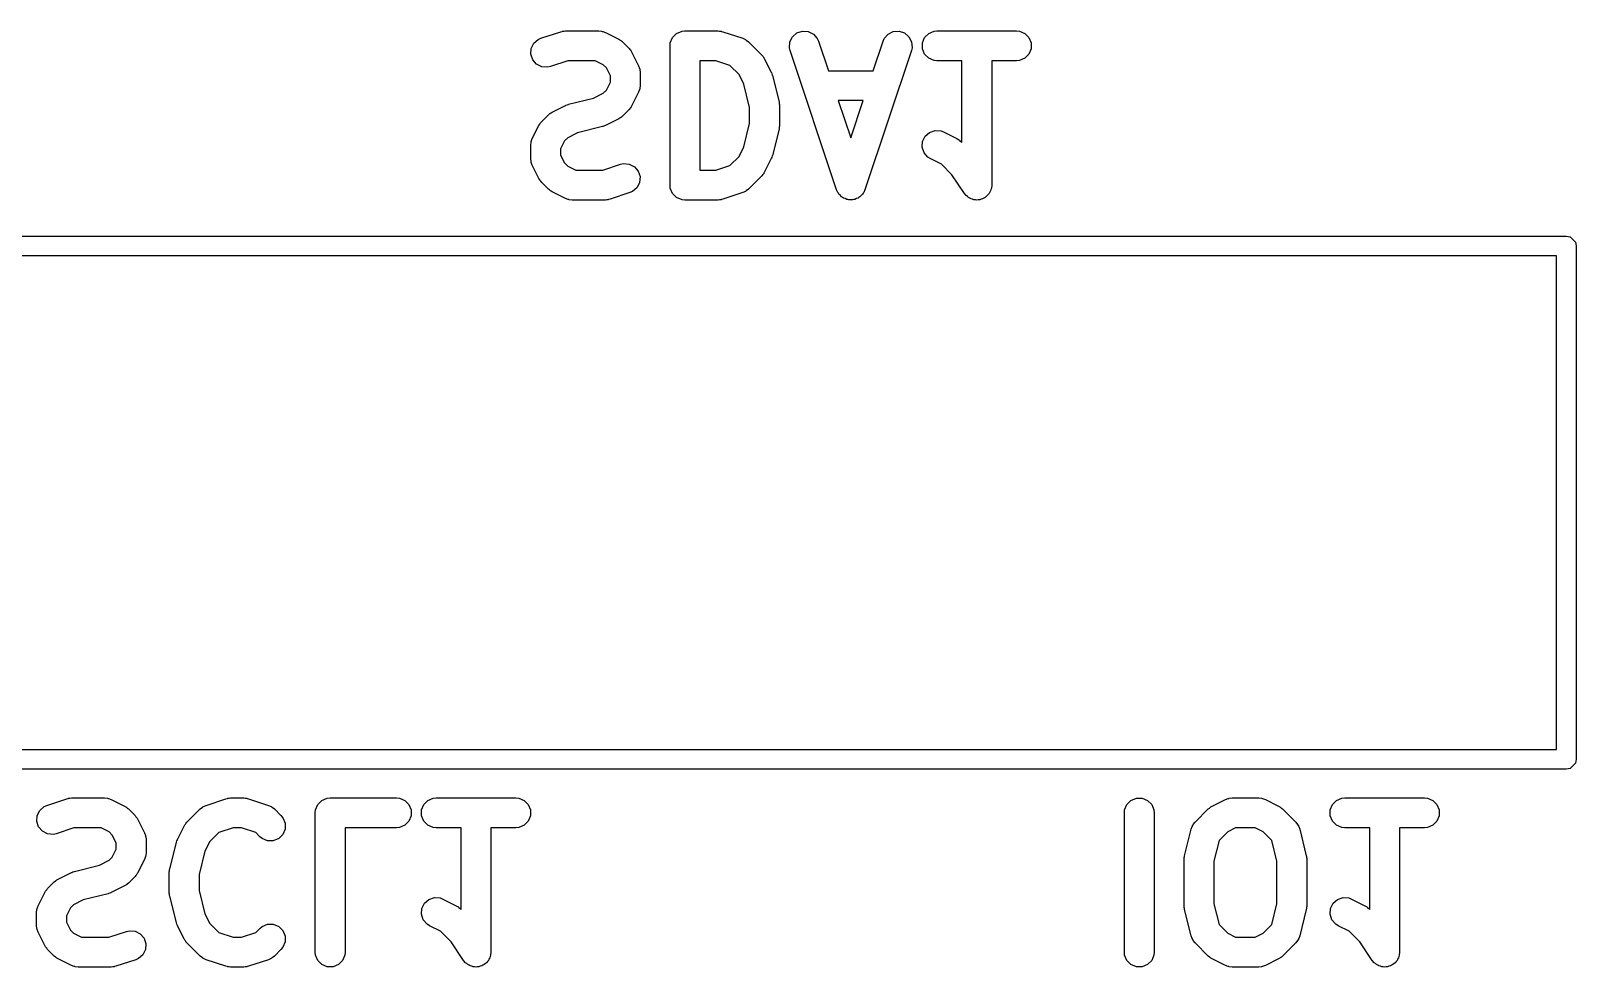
# Model space of a CAD drawing. Extents: x 110.4 to 184.6, y -131.1 to -56.8.
# Drawn here: x 159.02 to 166.91, y -78.34 to -73.56 of the extents above; entities that cross this region are included whole.
import ezdxf

# ---------------------------------------------------------------- set-up
doc = ezdxf.new("R2010")
doc.units = 0
doc.layers.add('BLACK', color=7, linetype='CONTINUOUS')

msp = doc.modelspace()

# ---------------------------------------------------------------- linework, layer by layer
at = {"layer": 'BLACK', "linetype": 'CONTINUOUS'}
for p, q in [((161.589818, -73.619665), (161.612278, -73.600184)), ((161.612278, -73.600184), (161.625918, -73.594094)), ((161.625918, -73.594094), (161.727518, -73.560227)), ((161.727518, -73.560227), (161.734891, -73.55855)), ((161.734891, -73.55855), (161.736749, -73.557781)), ((161.736749, -73.557781), (161.739441, -73.557515)), ((161.739441, -73.557515), (161.742084, -73.556915)), ((161.742084, -73.556915), (161.744092, -73.557057)), ((161.744092, -73.557057), (161.751615, -73.556317)), ((161.751615, -73.556317), (161.920949, -73.556317)), ((161.920949, -73.556317), (161.935815, -73.557781)), ((161.935815, -73.557781), (161.938344, -73.558828)), ((161.938344, -73.558828), (161.941076, -73.559023)), ((161.941076, -73.559023), (161.955027, -73.564362)), ((161.955027, -73.564362), (162.02276, -73.598229)), ((162.02276, -73.598229), (162.029153, -73.602253)), ((162.029153, -73.602253), (162.031016, -73.603025)), ((162.031016, -73.603025), (162.033113, -73.604746)), ((162.033113, -73.604746), (162.035402, -73.606187)), ((162.035402, -73.606187), (162.036719, -73.607705)), ((162.036719, -73.607705), (162.042563, -73.612502)), ((162.042563, -73.612502), (162.076429, -73.646367)), ((162.286479, -73.617651), (162.297857, -73.590183)), ((162.297857, -73.590183), (162.318881, -73.569159)), ((162.318881, -73.569159), (162.346349, -73.557781)), ((162.346349, -73.557781), (162.361215, -73.556317)), ((162.361215, -73.556317), (162.530548, -73.556317)), ((162.530548, -73.556317), (162.53807, -73.557057)), ((162.53807, -73.557057), (162.540079, -73.556915)), ((162.540079, -73.556915), (162.542721, -73.557515)), ((162.542721, -73.557515), (162.545414, -73.557781)), ((162.545414, -73.557781), (162.547271, -73.55855)), ((162.547271, -73.55855), (162.554645, -73.560227)), ((162.554645, -73.560227), (162.656245, -73.594094)), ((162.656245, -73.594094), (162.669885, -73.600184)), ((162.669885, -73.600184), (162.671954, -73.601979)), ((162.671954, -73.601979), (162.674482, -73.603026)), ((162.674482, -73.603026), (162.686029, -73.612502)), ((162.686029, -73.612502), (162.753763, -73.680235)), ((162.895213, -73.642048), (162.897321, -73.612391)), ((162.897321, -73.612391), (162.910618, -73.585798)), ((162.910618, -73.585798), (162.933078, -73.566317)), ((162.933078, -73.566317), (162.961284, -73.556915)), ((162.961284, -73.556915), (162.990941, -73.559023)), ((162.990941, -73.559023), (163.017534, -73.57232)), ((163.017534, -73.57232), (163.037015, -73.59478)), ((163.037015, -73.59478), (163.043105, -73.60842)), ((163.043105, -73.60842), (163.093471, -73.759517)), ((163.322293, -73.759517), (163.372658, -73.608421)), ((163.372658, -73.608421), (163.378748, -73.594781)), ((163.378748, -73.594781), (163.398228, -73.57232)), ((163.398228, -73.57232), (163.424822, -73.559024)), ((163.424822, -73.559024), (163.454478, -73.556916)), ((163.454478, -73.556916), (163.482685, -73.566318)), ((163.482685, -73.566318), (163.505145, -73.585798)), ((163.505145, -73.585798), (163.518442, -73.612391)), ((163.518442, -73.612391), (163.52055, -73.642048)), ((163.573412, -73.617651), (163.58479, -73.590183)), ((163.58479, -73.590183), (163.605814, -73.569159)), ((163.605814, -73.569159), (163.633282, -73.557781)), ((163.633282, -73.557781), (163.648148, -73.556317)), ((163.648148, -73.556317), (164.054548, -73.556317)), ((164.054548, -73.556317), (164.069414, -73.557781)), ((164.069414, -73.557781), (164.096882, -73.569159)), ((164.096882, -73.569159), (164.117906, -73.590183)), ((164.117906, -73.590183), (164.129284, -73.617651)), ((161.574413, -73.675915), (161.576521, -73.646258)), ((161.583815, -73.704121), (161.574413, -73.675915)), ((161.576521, -73.646258), (161.589818, -73.619665)), ((162.076429, -73.646367), (162.081226, -73.652211)), ((162.081226, -73.652211), (162.082747, -73.653531)), ((162.082747, -73.653531), (162.084189, -73.655822)), ((162.084189, -73.655822), (162.085906, -73.657914)), ((162.085906, -73.657914), (162.086675, -73.659771)), ((162.086675, -73.659771), (162.090705, -73.666173)), ((162.090705, -73.666173), (162.124571, -73.733907)), ((162.285015, -73.632517), (162.286479, -73.617651)), ((162.285015, -74.343717), (162.285015, -73.632517)), ((162.753763, -73.680235), (162.758559, -73.686079)), ((162.758559, -73.686079), (162.76008, -73.687398)), ((162.76008, -73.687398), (162.761522, -73.689688)), ((162.761522, -73.689688), (162.76324, -73.691782)), ((162.76324, -73.691782), (162.76401, -73.693641)), ((162.898525, -73.656614), (162.895213, -73.642048)), ((163.135592, -74.367814), (162.898525, -73.656614)), ((163.517238, -73.656614), (163.280172, -74.367813)), ((163.52055, -73.642048), (163.517238, -73.656614)), ((163.573412, -73.647383), (163.573412, -73.617651)), ((163.58479, -73.674851), (163.573412, -73.647383)), ((163.605814, -73.695875), (163.58479, -73.674851)), ((164.117906, -73.674851), (164.096882, -73.695875)), ((164.129284, -73.647383), (164.117906, -73.674851)), ((164.129284, -73.617651), (164.129284, -73.647383)), ((161.603296, -73.726581), (161.583815, -73.704121)), ((161.629889, -73.739878), (161.603296, -73.726581)), ((161.659546, -73.741986), (161.629889, -73.739878)), ((161.674112, -73.738674), (161.659546, -73.741986)), ((161.763982, -73.708717), (161.674112, -73.738674)), ((161.902961, -73.708717), (161.763982, -73.708717)), ((161.943544, -73.729009), (161.902961, -73.708717)), ((161.959923, -73.745387), (161.943544, -73.729009)), ((161.980215, -73.785971), (161.959923, -73.745387)), ((162.124571, -73.733907), (162.129909, -73.747858)), ((162.129909, -73.747858), (162.130102, -73.750587)), ((162.130102, -73.750587), (162.131151, -73.753118)), ((162.131151, -73.753118), (162.132615, -73.767984)), ((162.132615, -73.767984), (162.132615, -73.835717)), ((162.518181, -73.708717), (162.437415, -73.708717)), ((162.437415, -73.708717), (162.437415, -74.267517)), ((162.590987, -73.732986), (162.518181, -73.708717)), ((162.637256, -73.779254), (162.590987, -73.732986)), ((162.76401, -73.693641), (162.768038, -73.70004)), ((162.768038, -73.70004), (162.801904, -73.767773)), ((162.801904, -73.767773), (162.80232, -73.768861)), ((162.80232, -73.768861), (162.802647, -73.769302)), ((162.802647, -73.769302), (162.804868, -73.775519)), ((163.093471, -73.759517), (163.322293, -73.759517)), ((163.633282, -73.707253), (163.605814, -73.695875)), ((163.648148, -73.708717), (163.633282, -73.707253)), ((163.775148, -73.708717), (163.648148, -73.708717)), ((163.775148, -74.125886), (163.775148, -73.708717)), ((164.054548, -73.708717), (163.927548, -73.708717)), ((163.927548, -73.708717), (163.927548, -74.343717)), ((164.069414, -73.707253), (164.054548, -73.708717)), ((164.096882, -73.695875), (164.069414, -73.707253)), ((161.959923, -73.858312), (161.980215, -73.817729)), ((161.980215, -73.817729), (161.980215, -73.785971)), ((162.132615, -73.835717), (162.131151, -73.850583)), ((162.661851, -73.828445), (162.637256, -73.779254)), ((162.691415, -73.946698), (162.661851, -73.828445)), ((162.804868, -73.775519), (162.807242, -73.781724)), ((162.807242, -73.781724), (162.80728, -73.782271)), ((162.80728, -73.782271), (162.807673, -73.783369)), ((162.807673, -73.783369), (162.84154, -73.918835)), ((161.767001, -73.931125), (161.894353, -73.899287)), ((161.894353, -73.899287), (161.943542, -73.874692)), ((161.943542, -73.874692), (161.959923, -73.858312)), ((162.124571, -73.869794), (162.090705, -73.937527)), ((162.129909, -73.855843), (162.124571, -73.869794)), ((162.130103, -73.853112), (162.129909, -73.855843)), ((162.131151, -73.850583), (162.130103, -73.853112)), ((162.84154, -73.918835), (162.841921, -73.921413)), ((162.841921, -73.921413), (162.842351, -73.922451)), ((162.842351, -73.922451), (162.842902, -73.928048)), ((162.842902, -73.928048), (162.843725, -73.933613)), ((163.271493, -73.911917), (163.144271, -73.911917)), ((163.144271, -73.911917), (163.207881, -74.10275)), ((163.207881, -74.10275), (163.271493, -73.911917)), ((161.63, -74.018902), (161.663867, -73.985036)), ((161.663867, -73.985036), (161.669711, -73.980239)), ((161.669711, -73.980239), (161.671029, -73.97872)), ((161.671029, -73.97872), (161.673318, -73.977278)), ((161.673318, -73.977278), (161.675414, -73.975559)), ((161.675414, -73.975559), (161.677274, -73.974788)), ((161.677274, -73.974788), (161.683671, -73.970762)), ((161.683671, -73.970762), (161.751404, -73.936895)), ((161.751404, -73.936895), (161.752491, -73.936478)), ((161.752491, -73.936478), (161.752934, -73.936151)), ((161.752934, -73.936151), (161.759171, -73.933922)), ((161.759171, -73.933922), (161.765355, -73.931556)), ((161.765355, -73.931556), (161.765903, -73.931516)), ((161.765903, -73.931516), (161.767001, -73.931125)), ((162.02276, -74.005472), (161.955027, -74.039339)), ((162.029157, -74.001444), (162.02276, -74.005472)), ((162.031016, -74.000675), (162.029157, -74.001444)), ((162.033109, -73.998957), (162.031016, -74.000675)), ((162.035402, -73.997514), (162.033109, -73.998957)), ((162.036719, -73.995994), (162.035402, -73.997514)), ((162.042564, -73.991199), (162.036719, -73.995994)), ((162.07643, -73.957332), (162.042564, -73.991199)), ((162.081226, -73.951487), (162.07643, -73.957332)), ((162.082747, -73.950169), (162.081226, -73.951487)), ((162.084189, -73.947878), (162.082747, -73.950169)), ((162.085907, -73.945785), (162.084189, -73.947878)), ((162.086677, -73.943925), (162.085907, -73.945785)), ((162.090705, -73.937527), (162.086677, -73.943925)), ((162.691415, -74.029535), (162.691415, -73.946698)), ((162.843725, -73.933613), (162.843559, -73.934724)), ((162.843559, -73.934724), (162.843815, -73.937317)), ((162.843815, -73.937317), (162.843815, -74.038917)), ((161.58186, -74.106439), (161.615727, -74.038706)), ((161.615727, -74.038706), (161.619754, -74.032308)), ((161.619754, -74.032308), (161.620524, -74.03045)), ((161.620524, -74.03045), (161.622241, -74.028356)), ((161.622241, -74.028356), (161.623685, -74.026064)), ((161.623685, -74.026064), (161.625204, -74.024746)), ((161.625204, -74.024746), (161.63, -74.018902)), ((161.812077, -74.076946), (161.762887, -74.101541)), ((161.93943, -74.045109), (161.812077, -74.076946)), ((161.940527, -74.044717), (161.93943, -74.045109)), ((161.941076, -74.044678), (161.940527, -74.044717)), ((161.947259, -74.042311), (161.941076, -74.044678)), ((161.953497, -74.040083), (161.947259, -74.042311)), ((161.953939, -74.039755), (161.953497, -74.040083)), ((161.955027, -74.039339), (161.953939, -74.039755)), ((162.661851, -74.147788), (162.691415, -74.029535)), ((162.84154, -74.057399), (162.807673, -74.192865)), ((162.841921, -74.05482), (162.84154, -74.057399)), ((162.842351, -74.053783), (162.841921, -74.05482)), ((162.842902, -74.048185), (162.842351, -74.053783)), ((162.843725, -74.042621), (162.842902, -74.048185)), ((162.843815, -74.038917), (162.843559, -74.041509)), ((162.843559, -74.041509), (162.843725, -74.042621)), ((163.58795, -74.093797), (163.610411, -74.074318)), ((163.610411, -74.074318), (163.638618, -74.064916)), ((163.638618, -74.064916), (163.668274, -74.067023)), ((163.668274, -74.067023), (163.682226, -74.072362)), ((163.682226, -74.072362), (163.74996, -74.106229)), ((161.573815, -74.140517), (161.575279, -74.125651)), ((161.573815, -74.20825), (161.573815, -74.140517)), ((161.575279, -74.125651), (161.576326, -74.123121)), ((161.576326, -74.123121), (161.576521, -74.12039)), ((161.576521, -74.12039), (161.58186, -74.106439)), ((161.746506, -74.117923), (161.726215, -74.158505)), ((161.726215, -74.158505), (161.726215, -74.190262)), ((161.762887, -74.101541), (161.746506, -74.117923)), ((162.637256, -74.196979), (162.661851, -74.147788)), ((163.572547, -74.150047), (163.574654, -74.120391)), ((163.581949, -74.178254), (163.572547, -74.150047)), ((163.574654, -74.120391), (163.58795, -74.093797)), ((163.74996, -74.106229), (163.756359, -74.110257)), ((163.756359, -74.110257), (163.758216, -74.111026)), ((163.758216, -74.111026), (163.760305, -74.11274)), ((163.760305, -74.11274), (163.762602, -74.114186)), ((163.762602, -74.114186), (163.763922, -74.115708)), ((163.763922, -74.115708), (163.769764, -74.120502)), ((163.769764, -74.120502), (163.775148, -74.125886)), ((161.575279, -74.223116), (161.573815, -74.20825)), ((161.576327, -74.225646), (161.575279, -74.223116)), ((161.576521, -74.228376), (161.576327, -74.225646)), ((161.58186, -74.242328), (161.576521, -74.228376)), ((161.615727, -74.310062), (161.58186, -74.242328)), ((161.726215, -74.190262), (161.746506, -74.230845)), ((161.746506, -74.230845), (161.762886, -74.247224)), ((161.942448, -74.267517), (162.032318, -74.23756)), ((162.032318, -74.23756), (162.046884, -74.234248)), ((162.046884, -74.234248), (162.076541, -74.236356)), ((162.076541, -74.236356), (162.103134, -74.249653)), ((162.518181, -74.267517), (162.590987, -74.243247)), ((162.590987, -74.243247), (162.637256, -74.196979)), ((162.801904, -74.208461), (162.768038, -74.276194)), ((162.80232, -74.207372), (162.801904, -74.208461)), ((162.802647, -74.206932), (162.80232, -74.207372)), ((162.804874, -74.200696), (162.802647, -74.206932)), ((162.807242, -74.19451), (162.804874, -74.200696)), ((162.80728, -74.193962), (162.807242, -74.19451)), ((162.807673, -74.192865), (162.80728, -74.193962)), ((163.601428, -74.200715), (163.581949, -74.178254)), ((163.61407, -74.208672), (163.601428, -74.200715)), ((163.670742, -74.237008), (163.61407, -74.208672)), ((163.724399, -74.290664), (163.670742, -74.237008)), ((161.619754, -74.31646), (161.615727, -74.310062)), ((161.620524, -74.318319), (161.619754, -74.31646)), ((161.62224, -74.320409), (161.620524, -74.318319)), ((161.623684, -74.322704), (161.62224, -74.320409)), ((161.625206, -74.324024), (161.623684, -74.322704)), ((161.762886, -74.247224), (161.80347, -74.267517)), ((161.80347, -74.267517), (161.942448, -74.267517)), ((162.103134, -74.249653), (162.122615, -74.272113)), ((162.122615, -74.272113), (162.132017, -74.300319)), ((162.132017, -74.300319), (162.129909, -74.329976)), ((162.437415, -74.267517), (162.518181, -74.267517)), ((162.753763, -74.295999), (162.686029, -74.363732)), ((162.758559, -74.290154), (162.753763, -74.295999)), ((162.76008, -74.288836), (162.758559, -74.290154)), ((162.761522, -74.286545), (162.76008, -74.288836)), ((162.76324, -74.284452), (162.761522, -74.286545)), ((162.76401, -74.282592), (162.76324, -74.284452)), ((162.768038, -74.276194), (162.76401, -74.282592)), ((163.787946, -74.385985), (163.724399, -74.290664)), ((161.630001, -74.329866), (161.625206, -74.324024)), ((161.663868, -74.363732), (161.630001, -74.329866)), ((161.66971, -74.368526), (161.663868, -74.363732)), ((161.671029, -74.370047), (161.66971, -74.368526)), ((161.673322, -74.37149), (161.671029, -74.370047)), ((161.675415, -74.373208), (161.673322, -74.37149)), ((161.677273, -74.373977), (161.675415, -74.373208)), ((161.683671, -74.378005), (161.677273, -74.373977)), ((161.751404, -74.411872), (161.683671, -74.378005)), ((162.080512, -74.38214), (161.978912, -74.416007)), ((162.094152, -74.37605), (162.080512, -74.38214)), ((162.116612, -74.356569), (162.094152, -74.37605)), ((162.129909, -74.329976), (162.116612, -74.356569)), ((162.286479, -74.358583), (162.285015, -74.343717)), ((162.297857, -74.386051), (162.286479, -74.358583)), ((162.318881, -74.407075), (162.297857, -74.386051)), ((162.656245, -74.38214), (162.554645, -74.416007)), ((162.669885, -74.37605), (162.656245, -74.38214)), ((162.671954, -74.374254), (162.669885, -74.37605)), ((162.674482, -74.373208), (162.671954, -74.374254)), ((162.686029, -74.363732), (162.674482, -74.373208)), ((163.141682, -74.381454), (163.135592, -74.367814)), ((163.14525, -74.385568), (163.141682, -74.381454)), ((163.147685, -74.390437), (163.14525, -74.385568)), ((163.154905, -74.396699), (163.147685, -74.390437)), ((163.161163, -74.403914), (163.154905, -74.396699)), ((163.260861, -74.396696), (163.254602, -74.403914)), ((163.268079, -74.390437), (163.260861, -74.396696)), ((163.270513, -74.385568), (163.268079, -74.390437)), ((163.274082, -74.381454), (163.270513, -74.385568)), ((163.280172, -74.367813), (163.274082, -74.381454)), ((163.787979, -74.386026), (163.787946, -74.385985)), ((163.78799, -74.386051), (163.787979, -74.386026)), ((163.788045, -74.386106), (163.78799, -74.386051)), ((163.79741, -74.397542), (163.788045, -74.386106)), ((163.803679, -74.40174), (163.79741, -74.397542)), ((163.809014, -74.407075), (163.803679, -74.40174)), ((163.898959, -74.401797), (163.893682, -74.407075)), ((163.905173, -74.397655), (163.898959, -74.401797)), ((163.909372, -74.391384), (163.905173, -74.397655)), ((163.914706, -74.386051), (163.909372, -74.391384)), ((163.917562, -74.379155), (163.914706, -74.386051)), ((163.921717, -74.372952), (163.917562, -74.379155)), ((163.923196, -74.365553), (163.921717, -74.372952)), ((163.926084, -74.358583), (163.923196, -74.365553)), ((163.927532, -74.343874), (163.926084, -74.358583)), ((163.927548, -74.343797), (163.927532, -74.343874)), ((163.927548, -74.343717), (163.927542, -74.34377)), ((163.927542, -74.34377), (163.927548, -74.343797)), ((161.765355, -74.417211), (161.751404, -74.411872)), ((161.768086, -74.417405), (161.765355, -74.417211)), ((161.770616, -74.418453), (161.768086, -74.417405)), ((161.785482, -74.419917), (161.770616, -74.418453)), ((161.954815, -74.419917), (161.785482, -74.419917)), ((161.962337, -74.419176), (161.954815, -74.419917)), ((161.964346, -74.419319), (161.962337, -74.419176)), ((161.966988, -74.418718), (161.964346, -74.419319)), ((161.969681, -74.418453), (161.966988, -74.418718)), ((161.971538, -74.417683), (161.969681, -74.418453)), ((161.978912, -74.416007), (161.971538, -74.417683)), ((162.346349, -74.418453), (162.318881, -74.407075)), ((162.361215, -74.419917), (162.346349, -74.418453)), ((162.530548, -74.419917), (162.361215, -74.419917)), ((162.53807, -74.419176), (162.530548, -74.419917)), ((162.540079, -74.419319), (162.53807, -74.419176)), ((162.542721, -74.418718), (162.540079, -74.419319)), ((162.545414, -74.418453), (162.542721, -74.418718)), ((162.547271, -74.417683), (162.545414, -74.418453)), ((162.554645, -74.416007), (162.547271, -74.417683)), ((163.166028, -74.406347), (163.161163, -74.403914)), ((163.170145, -74.409917), (163.166028, -74.406347)), ((163.179214, -74.412939), (163.170145, -74.409917)), ((163.187756, -74.417211), (163.179214, -74.412939)), ((163.193185, -74.417596), (163.187756, -74.417211)), ((163.198352, -74.419319), (163.193185, -74.417596)), ((163.207882, -74.418641), (163.198352, -74.419319)), ((163.217413, -74.419319), (163.207882, -74.418641)), ((163.222579, -74.417596), (163.217413, -74.419319)), ((163.228008, -74.417211), (163.222579, -74.417596)), ((163.23655, -74.41294), (163.228008, -74.417211)), ((163.245619, -74.409917), (163.23655, -74.41294)), ((163.249733, -74.406348), (163.245619, -74.409917)), ((163.254602, -74.403914), (163.249733, -74.406348)), ((163.815911, -74.409931), (163.809014, -74.407075)), ((163.822114, -74.414086), (163.815911, -74.409931)), ((163.82951, -74.415565), (163.822114, -74.414086)), ((163.836482, -74.418453), (163.82951, -74.415565)), ((163.843949, -74.418453), (163.836482, -74.418453)), ((163.851269, -74.419917), (163.843949, -74.418453)), ((163.85867, -74.418453), (163.851269, -74.419917)), ((163.866214, -74.418453), (163.85867, -74.418453)), ((163.873108, -74.415597), (163.866214, -74.418453)), ((163.880435, -74.414148), (163.873108, -74.415597)), ((163.886715, -74.40996), (163.880435, -74.414148)), ((163.893682, -74.407075), (163.886715, -74.40996)), ((153.8696, -74.6043), (166.861499, -74.6043)), ((166.861499, -74.6043), (166.880633, -74.608106)), ((166.880633, -74.608106), (166.907693, -74.635166)), ((166.907693, -74.635166), (166.911499, -74.6543)), ((166.811499, -74.7043), (153.9196, -74.7043)), ((166.811499, -77.226), (166.811499, -74.7043)), ((166.911499, -74.6543), (166.911499, -77.276)), ((153.9196, -77.226), (166.811499, -77.226)), ((166.907693, -77.295134), (166.880633, -77.322194)), ((166.911499, -77.276), (166.907693, -77.295134)), ((166.861499, -77.326), (153.8696, -77.326)), ((166.880633, -77.322194), (166.861499, -77.326)), ((159.102852, -77.511207), (159.204452, -77.47734)), ((159.204452, -77.47734), (159.211825, -77.475663)), ((159.211825, -77.475663), (159.213683, -77.474894)), ((159.213683, -77.474894), (159.216375, -77.474628)), ((159.216375, -77.474628), (159.219018, -77.474028)), ((159.219018, -77.474028), (159.221026, -77.47417)), ((159.221026, -77.47417), (159.228549, -77.47343)), ((159.228549, -77.47343), (159.397883, -77.47343)), ((159.397883, -77.47343), (159.412749, -77.474894)), ((159.412749, -77.474894), (159.415278, -77.475941)), ((159.415278, -77.475941), (159.41801, -77.476136)), ((159.41801, -77.476136), (159.431961, -77.481475)), ((159.915652, -77.511207), (160.017252, -77.47734)), ((160.017252, -77.47734), (160.024625, -77.475663)), ((160.024625, -77.475663), (160.026483, -77.474894)), ((160.026483, -77.474894), (160.029175, -77.474628)), ((160.029175, -77.474628), (160.031818, -77.474028)), ((160.031818, -77.474028), (160.033826, -77.47417)), ((160.033826, -77.47417), (160.041349, -77.47343)), ((160.041349, -77.47343), (160.109082, -77.47343)), ((160.109082, -77.47343), (160.116604, -77.47417)), ((160.116604, -77.47417), (160.118613, -77.474028)), ((160.118613, -77.474028), (160.121255, -77.474628)), ((160.121255, -77.474628), (160.123948, -77.474894)), ((160.123948, -77.474894), (160.125805, -77.475663)), ((160.125805, -77.475663), (160.133179, -77.47734)), ((160.133179, -77.47734), (160.234779, -77.511207)), ((160.507015, -77.486272), (160.534483, -77.474894)), ((160.534483, -77.474894), (160.549349, -77.47343)), ((160.549349, -77.47343), (160.888016, -77.47343)), ((160.888016, -77.47343), (160.902882, -77.474894)), ((160.902882, -77.474894), (160.93035, -77.486272)), ((161.048881, -77.486272), (161.076349, -77.474894)), ((161.076349, -77.474894), (161.091215, -77.47343)), ((161.091215, -77.47343), (161.497615, -77.47343)), ((161.497615, -77.47343), (161.512481, -77.474894)), ((161.512481, -77.474894), (161.539949, -77.486272)), ((164.638748, -77.486272), (164.666216, -77.474894)), ((164.666216, -77.474894), (164.695948, -77.474894)), ((164.695948, -77.474894), (164.723416, -77.486272)), ((165.121138, -77.481475), (165.13509, -77.476136)), ((165.13509, -77.476136), (165.137819, -77.475942)), ((165.137819, -77.475942), (165.14035, -77.474894)), ((165.14035, -77.474894), (165.155216, -77.47343)), ((165.155216, -77.47343), (165.290682, -77.47343)), ((165.290682, -77.47343), (165.305548, -77.474894)), ((165.305548, -77.474894), (165.308078, -77.475942)), ((165.308078, -77.475942), (165.310808, -77.476136)), ((165.310808, -77.476136), (165.32476, -77.481475)), ((165.688615, -77.486272), (165.716083, -77.474894)), ((165.716083, -77.474894), (165.730949, -77.47343)), ((165.730949, -77.47343), (166.137349, -77.47343)), ((166.137349, -77.47343), (166.152215, -77.474894)), ((166.152215, -77.474894), (166.179683, -77.486272)), ((159.053455, -77.563371), (159.066752, -77.536778)), ((159.066752, -77.536778), (159.089212, -77.517297)), ((159.089212, -77.517297), (159.102852, -77.511207)), ((159.431961, -77.481475), (159.499694, -77.515342)), ((159.499694, -77.515342), (159.506087, -77.519366)), ((159.506087, -77.519366), (159.50795, -77.520138)), ((159.50795, -77.520138), (159.510047, -77.521859)), ((159.510047, -77.521859), (159.512336, -77.5233)), ((159.512336, -77.5233), (159.513653, -77.524818)), ((159.513653, -77.524818), (159.519497, -77.529615)), ((159.519497, -77.529615), (159.553363, -77.56348)), ((159.818134, -77.597348), (159.885868, -77.529615)), ((159.885868, -77.529615), (159.897415, -77.520139)), ((159.897415, -77.520139), (159.899942, -77.519092)), ((159.899942, -77.519092), (159.902012, -77.517297)), ((159.902012, -77.517297), (159.915652, -77.511207)), ((160.234779, -77.511207), (160.248419, -77.517297)), ((160.248419, -77.517297), (160.250486, -77.51909)), ((160.250486, -77.51909), (160.253016, -77.520138)), ((160.253016, -77.520138), (160.264563, -77.529615)), ((160.264563, -77.529615), (160.298429, -77.56348)), ((160.473149, -77.54963), (160.474613, -77.534764)), ((160.473149, -78.26083), (160.473149, -77.54963)), ((160.474613, -77.534764), (160.485991, -77.507296)), ((160.485991, -77.507296), (160.507015, -77.486272)), ((160.93035, -77.486272), (160.951374, -77.507296)), ((160.951374, -77.507296), (160.962752, -77.534764)), ((160.962752, -77.534764), (160.962752, -77.564496)), ((161.016479, -77.534764), (161.027857, -77.507296)), ((161.016479, -77.564496), (161.016479, -77.534764)), ((161.027857, -77.507296), (161.048881, -77.486272)), ((161.539949, -77.486272), (161.560973, -77.507296)), ((161.560973, -77.507296), (161.572351, -77.534764)), ((161.572351, -77.534764), (161.572351, -77.564496)), ((164.604882, -77.54963), (164.606346, -77.534764)), ((164.604882, -78.26083), (164.604882, -77.54963)), ((164.606346, -77.534764), (164.617724, -77.507296)), ((164.617724, -77.507296), (164.638748, -77.486272)), ((164.723416, -77.486272), (164.74444, -77.507296)), ((164.74444, -77.507296), (164.755818, -77.534764)), ((164.755818, -77.534764), (164.757282, -77.54963)), ((164.757282, -77.54963), (164.757282, -78.26083)), ((164.965867, -77.597348), (165.033601, -77.529615)), ((165.033601, -77.529615), (165.03944, -77.524822)), ((165.03944, -77.524822), (165.040762, -77.523299)), ((165.040762, -77.523299), (165.043059, -77.521852)), ((165.043059, -77.521852), (165.045148, -77.520139)), ((165.045148, -77.520139), (165.047004, -77.51937)), ((165.047004, -77.51937), (165.053404, -77.515342)), ((165.053404, -77.515342), (165.121138, -77.481475)), ((165.32476, -77.481475), (165.392494, -77.515342)), ((165.392494, -77.515342), (165.398893, -77.51937)), ((165.398893, -77.51937), (165.40075, -77.520139)), ((165.40075, -77.520139), (165.402839, -77.521853)), ((165.402839, -77.521853), (165.405136, -77.523299)), ((165.405136, -77.523299), (165.406456, -77.524821)), ((165.406456, -77.524821), (165.412298, -77.529615)), ((165.412298, -77.529615), (165.480031, -77.597349)), ((165.656213, -77.534764), (165.667591, -77.507296)), ((165.656213, -77.564496), (165.656213, -77.534764)), ((165.667591, -77.507296), (165.688615, -77.486272)), ((166.179683, -77.486272), (166.200707, -77.507296)), ((166.200707, -77.507296), (166.212085, -77.534764)), ((166.212085, -77.534764), (166.212085, -77.564496)), ((159.051347, -77.593028), (159.053455, -77.563371)), ((159.060749, -77.621234), (159.051347, -77.593028)), ((159.08023, -77.643694), (159.060749, -77.621234)), ((159.240916, -77.62583), (159.151046, -77.655787)), ((159.379895, -77.62583), (159.240916, -77.62583)), ((159.420478, -77.646122), (159.379895, -77.62583)), ((159.553363, -77.56348), (159.55816, -77.569324)), ((159.55816, -77.569324), (159.559681, -77.570644)), ((159.559681, -77.570644), (159.561123, -77.572935)), ((159.561123, -77.572935), (159.56284, -77.575027)), ((159.56284, -77.575027), (159.563609, -77.576884)), ((159.563609, -77.576884), (159.567639, -77.583286)), ((159.567639, -77.583286), (159.601505, -77.65102)), ((159.769994, -77.684885), (159.803861, -77.617152)), ((159.803861, -77.617152), (159.807888, -77.610754)), ((159.807888, -77.610754), (159.808658, -77.608896)), ((159.808658, -77.608896), (159.810375, -77.606802)), ((159.810375, -77.606802), (159.811819, -77.60451)), ((159.811819, -77.60451), (159.813338, -77.603192)), ((159.813338, -77.603192), (159.818134, -77.597348)), ((160.053716, -77.62583), (159.98091, -77.650098)), ((160.096715, -77.62583), (160.053716, -77.62583)), ((160.169521, -77.650099), (160.096715, -77.62583)), ((160.298429, -77.56348), (160.307906, -77.575027)), ((160.307906, -77.575027), (160.319284, -77.602495)), ((160.319284, -77.632228), (160.307907, -77.659696)), ((160.319284, -77.602495), (160.319284, -77.632228)), ((160.888016, -77.62583), (160.625549, -77.62583)), ((160.625549, -77.62583), (160.625549, -78.26083)), ((160.902882, -77.624366), (160.888016, -77.62583)), ((160.93035, -77.612988), (160.902882, -77.624366)), ((160.951374, -77.591964), (160.93035, -77.612988)), ((160.962752, -77.564496), (160.951374, -77.591964)), ((161.027857, -77.591964), (161.016479, -77.564496)), ((161.048881, -77.612988), (161.027857, -77.591964)), ((161.076349, -77.624366), (161.048881, -77.612988)), ((161.091215, -77.62583), (161.076349, -77.624366)), ((161.218215, -77.62583), (161.091215, -77.62583)), ((161.218215, -78.042999), (161.218215, -77.62583)), ((161.497615, -77.62583), (161.370615, -77.62583)), ((161.370615, -77.62583), (161.370615, -78.26083)), ((161.512481, -77.624366), (161.497615, -77.62583)), ((161.539949, -77.612988), (161.512481, -77.624366)), ((161.560973, -77.591964), (161.539949, -77.612988)), ((161.572351, -77.564496), (161.560973, -77.591964)), ((164.911957, -77.768216), (164.945824, -77.632749)), ((164.945824, -77.632749), (164.95085, -77.618682)), ((164.95085, -77.618682), (164.954223, -77.614129)), ((164.954223, -77.614129), (164.956391, -77.608896)), ((164.956391, -77.608896), (164.965867, -77.597348)), ((165.173204, -77.62583), (165.13262, -77.646121)), ((165.272694, -77.62583), (165.173204, -77.62583)), ((165.313276, -77.646121), (165.272694, -77.62583)), ((165.480031, -77.597349), (165.489507, -77.608896)), ((165.489507, -77.608896), (165.491674, -77.614129)), ((165.491674, -77.614129), (165.495048, -77.618682)), ((165.495048, -77.618682), (165.500074, -77.632749)), ((165.500074, -77.632749), (165.533941, -77.768215)), ((165.667591, -77.591964), (165.656213, -77.564496)), ((165.688615, -77.612988), (165.667591, -77.591964)), ((165.716083, -77.624366), (165.688615, -77.612988)), ((165.730949, -77.62583), (165.716083, -77.624366)), ((165.857949, -77.62583), (165.730949, -77.62583)), ((165.857949, -78.042999), (165.857949, -77.62583)), ((166.137349, -77.62583), (166.010349, -77.62583)), ((166.010349, -77.62583), (166.010349, -78.26083)), ((166.152215, -77.624366), (166.137349, -77.62583)), ((166.179683, -77.612988), (166.152215, -77.624366)), ((166.200707, -77.591964), (166.179683, -77.612988)), ((166.212085, -77.564496), (166.200707, -77.591964)), ((159.106823, -77.656991), (159.08023, -77.643694)), ((159.13648, -77.659099), (159.106823, -77.656991)), ((159.151046, -77.655787), (159.13648, -77.659099)), ((159.436857, -77.6625), (159.420478, -77.646122)), ((159.457149, -77.703084), (159.436857, -77.6625)), ((159.457149, -77.734842), (159.457149, -77.703084)), ((159.601505, -77.65102), (159.606843, -77.664971)), ((159.606843, -77.664971), (159.607036, -77.6677)), ((159.607036, -77.6677), (159.608085, -77.670231)), ((159.608085, -77.670231), (159.609549, -77.685097)), ((159.609549, -77.685097), (159.609549, -77.75283)), ((159.730357, -77.835949), (159.764224, -77.700482)), ((159.764224, -77.700482), (159.764615, -77.699384)), ((159.764615, -77.699384), (159.764655, -77.698836)), ((159.764655, -77.698836), (159.767029, -77.692632)), ((159.767029, -77.692632), (159.76925, -77.686415)), ((159.76925, -77.686415), (159.769577, -77.685972)), ((159.769577, -77.685972), (159.769994, -77.684885)), ((159.934639, -77.696369), (159.910045, -77.745557)), ((159.98091, -77.650098), (159.934639, -77.696369)), ((160.190668, -77.671245), (160.169521, -77.650099)), ((160.202215, -77.680721), (160.190668, -77.671245)), ((160.229684, -77.692098), (160.202215, -77.680721)), ((160.259416, -77.692098), (160.229684, -77.692098)), ((160.286884, -77.68072), (160.259416, -77.692098)), ((160.307907, -77.659696), (160.286884, -77.68072)), ((165.088554, -77.690187), (165.062082, -77.796078)), ((165.13262, -77.646121), (165.088554, -77.690187)), ((165.357343, -77.690187), (165.313276, -77.646121)), ((165.383816, -77.796078), (165.357343, -77.690187)), ((159.371287, -77.8164), (159.420476, -77.791805)), ((159.420476, -77.791805), (159.436857, -77.775425)), ((159.436857, -77.775425), (159.457149, -77.734842)), ((159.601505, -77.786907), (159.567639, -77.85464)), ((159.606843, -77.772956), (159.601505, -77.786907)), ((159.607037, -77.770225), (159.606843, -77.772956)), ((159.608085, -77.767696), (159.607037, -77.770225)), ((159.609549, -77.75283), (159.608085, -77.767696)), ((159.910045, -77.745557), (159.880482, -77.863811)), ((164.909682, -77.786697), (164.909937, -77.784104)), ((164.909682, -78.023763), (164.909682, -77.786697)), ((164.909772, -77.782993), (164.910594, -77.777429)), ((164.909937, -77.784104), (164.909772, -77.782993)), ((164.910594, -77.777429), (164.911146, -77.771831)), ((164.911146, -77.771831), (164.911575, -77.770793)), ((164.911575, -77.770793), (164.911957, -77.768216)), ((165.533941, -77.768215), (165.534322, -77.770793)), ((165.534322, -77.770793), (165.534752, -77.771831)), ((165.534752, -77.771831), (165.535303, -77.777428)), ((165.535303, -77.777428), (165.536126, -77.782993)), ((165.536126, -77.782993), (165.53596, -77.784104)), ((165.53596, -77.784104), (165.536216, -77.786697)), ((165.536216, -77.786697), (165.536216, -78.023763)), ((159.160605, -77.887875), (159.228338, -77.854008)), ((159.228338, -77.854008), (159.229425, -77.853591)), ((159.229425, -77.853591), (159.229868, -77.853264)), ((159.229868, -77.853264), (159.236105, -77.851035)), ((159.236105, -77.851035), (159.242289, -77.848669)), ((159.242289, -77.848669), (159.242837, -77.848629)), ((159.242837, -77.848629), (159.243935, -77.848238)), ((159.243935, -77.848238), (159.371287, -77.8164)), ((159.55816, -77.8686), (159.553364, -77.874445)), ((159.559681, -77.867282), (159.55816, -77.8686)), ((159.561123, -77.864991), (159.559681, -77.867282)), ((159.562841, -77.862898), (159.561123, -77.864991)), ((159.563611, -77.861038), (159.562841, -77.862898)), ((159.567639, -77.85464), (159.563611, -77.861038)), ((159.728082, -77.85443), (159.728337, -77.851837)), ((159.728082, -77.95603), (159.728082, -77.85443)), ((159.728172, -77.850726), (159.728994, -77.845162)), ((159.728337, -77.851837), (159.728172, -77.850726)), ((159.728994, -77.845162), (159.729546, -77.839564)), ((159.729546, -77.839564), (159.729975, -77.838526)), ((159.729975, -77.838526), (159.730357, -77.835949)), ((159.880482, -77.863811), (159.880482, -77.946648)), ((165.062082, -77.796078), (165.062082, -78.014381)), ((165.383816, -78.014381), (165.383816, -77.796078)), ((159.092661, -77.955819), (159.096688, -77.949421)), ((159.096688, -77.949421), (159.097458, -77.947563)), ((159.097458, -77.947563), (159.099175, -77.945469)), ((159.099175, -77.945469), (159.100619, -77.943177)), ((159.100619, -77.943177), (159.102138, -77.941859)), ((159.102138, -77.941859), (159.106934, -77.936015)), ((159.106934, -77.936015), (159.140801, -77.902149)), ((159.140801, -77.902149), (159.146645, -77.897352)), ((159.146645, -77.897352), (159.147963, -77.895833)), ((159.147963, -77.895833), (159.150252, -77.894391)), ((159.150252, -77.894391), (159.152348, -77.892672)), ((159.152348, -77.892672), (159.154208, -77.891901)), ((159.154208, -77.891901), (159.160605, -77.887875)), ((159.499694, -77.922585), (159.431961, -77.956452)), ((159.506091, -77.918557), (159.499694, -77.922585)), ((159.50795, -77.917788), (159.506091, -77.918557)), ((159.510043, -77.91607), (159.50795, -77.917788)), ((159.512336, -77.914627), (159.510043, -77.91607)), ((159.513653, -77.913107), (159.512336, -77.914627)), ((159.519498, -77.908312), (159.513653, -77.913107)), ((159.553364, -77.874445), (159.519498, -77.908312)), ((159.880482, -77.946648), (159.910045, -78.064902)), ((159.053455, -78.037503), (159.058794, -78.023552)), ((159.058794, -78.023552), (159.092661, -77.955819)), ((159.239821, -78.018654), (159.22344, -78.035036)), ((159.289011, -77.994059), (159.239821, -78.018654)), ((159.416364, -77.962222), (159.289011, -77.994059)), ((159.417461, -77.96183), (159.416364, -77.962222)), ((159.41801, -77.961791), (159.417461, -77.96183)), ((159.424193, -77.959424), (159.41801, -77.961791)), ((159.430431, -77.957196), (159.424193, -77.959424)), ((159.430873, -77.956868), (159.430431, -77.957196)), ((159.431961, -77.956452), (159.430873, -77.956868)), ((159.728337, -77.958622), (159.728082, -77.95603)), ((159.728172, -77.959734), (159.728337, -77.958622)), ((159.728994, -77.965297), (159.728172, -77.959734)), ((159.729546, -77.970896), (159.728994, -77.965297)), ((159.729975, -77.971933), (159.729546, -77.970896)), ((159.730357, -77.974511), (159.729975, -77.971933)), ((159.764224, -78.109978), (159.730357, -77.974511)), ((161.017721, -78.037504), (161.031017, -78.01091)), ((161.031017, -78.01091), (161.053478, -77.991431)), ((161.053478, -77.991431), (161.081685, -77.982029)), ((161.081685, -77.982029), (161.111341, -77.984136)), ((161.111341, -77.984136), (161.125293, -77.989475)), ((161.125293, -77.989475), (161.193027, -78.023342)), ((161.193027, -78.023342), (161.199426, -78.02737)), ((161.199426, -78.02737), (161.201283, -78.028139)), ((161.201283, -78.028139), (161.203372, -78.029853)), ((161.203372, -78.029853), (161.205669, -78.031299)), ((161.205669, -78.031299), (161.206989, -78.032821)), ((164.909937, -78.026355), (164.909682, -78.023763)), ((164.909772, -78.027467), (164.909937, -78.026355)), ((164.910594, -78.03303), (164.909772, -78.027467)), ((165.062082, -78.014381), (165.088554, -78.120272)), ((165.357343, -78.120272), (165.383816, -78.014381)), ((165.536126, -78.027467), (165.535303, -78.033031)), ((165.536216, -78.023763), (165.53596, -78.026355)), ((165.53596, -78.026355), (165.536126, -78.027467)), ((165.657455, -78.037504), (165.670751, -78.01091)), ((165.670751, -78.01091), (165.693212, -77.991431)), ((165.693212, -77.991431), (165.721419, -77.982029)), ((165.721419, -77.982029), (165.751075, -77.984136)), ((165.751075, -77.984136), (165.765027, -77.989475)), ((165.765027, -77.989475), (165.832761, -78.023342)), ((165.832761, -78.023342), (165.83916, -78.02737)), ((165.83916, -78.02737), (165.841017, -78.028139)), ((165.841017, -78.028139), (165.843106, -78.029853)), ((165.843106, -78.029853), (165.845403, -78.031299)), ((165.845403, -78.031299), (165.846723, -78.032821)), ((159.050749, -78.05763), (159.052213, -78.042764)), ((159.050749, -78.125363), (159.050749, -78.05763)), ((159.052213, -78.042764), (159.05326, -78.040234)), ((159.05326, -78.040234), (159.053455, -78.037503)), ((159.22344, -78.035036), (159.203149, -78.075618)), ((159.203149, -78.075618), (159.203149, -78.107375)), ((159.203149, -78.107375), (159.22344, -78.147958)), ((159.764615, -78.111075), (159.764224, -78.109978)), ((159.910045, -78.064902), (159.934639, -78.11409)), ((161.015614, -78.06716), (161.017721, -78.037504)), ((161.025016, -78.095367), (161.015614, -78.06716)), ((161.044495, -78.117828), (161.025016, -78.095367)), ((161.206989, -78.032821), (161.212831, -78.037615)), ((161.212831, -78.037615), (161.218215, -78.042999)), ((164.911146, -78.038629), (164.910594, -78.03303)), ((164.911575, -78.039666), (164.911146, -78.038629)), ((164.911957, -78.042244), (164.911575, -78.039666)), ((164.945824, -78.177711), (164.911957, -78.042244)), ((165.533941, -78.042245), (165.500074, -78.177711)), ((165.534322, -78.039666), (165.533941, -78.042245)), ((165.534752, -78.038629), (165.534322, -78.039666)), ((165.535303, -78.033031), (165.534752, -78.038629)), ((165.655348, -78.06716), (165.657455, -78.037504)), ((165.66475, -78.095367), (165.655348, -78.06716)), ((165.684229, -78.117828), (165.66475, -78.095367)), ((165.846723, -78.032821), (165.852565, -78.037615)), ((165.852565, -78.037615), (165.857949, -78.042999)), ((159.052213, -78.140229), (159.050749, -78.125363)), ((159.053261, -78.142759), (159.052213, -78.140229)), ((159.053455, -78.145489), (159.053261, -78.142759)), ((159.058794, -78.159441), (159.053455, -78.145489)), ((159.092661, -78.227175), (159.058794, -78.159441)), ((159.22344, -78.147958), (159.23982, -78.164337)), ((159.23982, -78.164337), (159.280404, -78.18463)), ((159.280404, -78.18463), (159.419382, -78.18463)), ((159.419382, -78.18463), (159.509252, -78.154673)), ((159.509252, -78.154673), (159.523818, -78.151361)), ((159.523818, -78.151361), (159.553475, -78.153469)), ((159.553475, -78.153469), (159.580068, -78.166766)), ((159.580068, -78.166766), (159.599549, -78.189226)), ((159.599549, -78.189226), (159.608951, -78.217432)), ((159.764655, -78.111624), (159.764615, -78.111075)), ((159.767021, -78.117807), (159.764655, -78.111624)), ((159.76925, -78.124045), (159.767021, -78.117807)), ((159.769577, -78.124487), (159.76925, -78.124045)), ((159.769994, -78.125575), (159.769577, -78.124487)), ((159.803861, -78.193308), (159.769994, -78.125575)), ((159.934639, -78.11409), (159.98091, -78.160361)), ((159.98091, -78.160361), (160.053716, -78.18463)), ((160.053716, -78.18463), (160.096715, -78.18463)), ((160.096715, -78.18463), (160.169521, -78.16036)), ((160.169521, -78.16036), (160.190668, -78.139215)), ((160.190668, -78.139215), (160.202215, -78.129739)), ((160.202215, -78.129739), (160.229684, -78.118362)), ((160.229684, -78.118362), (160.259416, -78.118362)), ((160.259416, -78.118362), (160.286884, -78.12974)), ((160.286884, -78.12974), (160.307907, -78.150764)), ((160.307907, -78.150764), (160.319284, -78.178232)), ((160.319284, -78.178232), (160.319284, -78.207965)), ((161.057137, -78.125785), (161.044495, -78.117828)), ((161.113809, -78.154121), (161.057137, -78.125785)), ((161.167466, -78.207777), (161.113809, -78.154121)), ((164.95085, -78.191778), (164.945824, -78.177711)), ((165.088554, -78.120272), (165.13262, -78.164338)), ((165.13262, -78.164338), (165.173204, -78.18463)), ((165.173204, -78.18463), (165.272694, -78.18463)), ((165.272694, -78.18463), (165.313276, -78.164338)), ((165.313276, -78.164338), (165.357343, -78.120272)), ((165.500074, -78.177711), (165.495048, -78.191778)), ((165.696871, -78.125785), (165.684229, -78.117828)), ((165.753543, -78.154121), (165.696871, -78.125785)), ((165.8072, -78.207777), (165.753543, -78.154121)), ((159.096688, -78.233573), (159.092661, -78.227175)), ((159.097458, -78.235432), (159.096688, -78.233573)), ((159.099174, -78.237522), (159.097458, -78.235432)), ((159.100618, -78.239817), (159.099174, -78.237522)), ((159.10214, -78.241137), (159.100618, -78.239817)), ((159.106935, -78.246979), (159.10214, -78.241137)), ((159.140802, -78.280845), (159.106935, -78.246979)), ((159.606843, -78.247089), (159.593546, -78.273682)), ((159.608951, -78.217432), (159.606843, -78.247089)), ((159.807888, -78.199705), (159.803861, -78.193308)), ((159.808658, -78.201564), (159.807888, -78.199705)), ((159.810375, -78.203657), (159.808658, -78.201564)), ((159.811819, -78.20595), (159.810375, -78.203657)), ((159.813338, -78.207267), (159.811819, -78.20595)), ((159.818134, -78.213112), (159.813338, -78.207267)), ((159.885868, -78.280845), (159.818134, -78.213112)), ((160.298429, -78.24698), (160.264563, -78.280845)), ((160.307906, -78.235433), (160.298429, -78.24698)), ((160.319284, -78.207965), (160.307906, -78.235433)), ((160.474613, -78.275696), (160.473149, -78.26083)), ((160.625549, -78.26083), (160.624085, -78.275696)), ((161.231013, -78.303098), (161.167466, -78.207777)), ((161.370599, -78.260987), (161.369151, -78.275696)), ((161.370615, -78.26091), (161.370599, -78.260987)), ((161.370615, -78.26083), (161.370609, -78.260883)), ((161.370609, -78.260883), (161.370615, -78.26091)), ((164.606346, -78.275696), (164.604882, -78.26083)), ((164.757282, -78.26083), (164.755818, -78.275696)), ((164.954223, -78.19633), (164.95085, -78.191778)), ((164.956391, -78.201564), (164.954223, -78.19633)), ((164.965867, -78.213112), (164.956391, -78.201564)), ((165.033601, -78.280845), (164.965867, -78.213112)), ((165.480031, -78.213111), (165.412298, -78.280845)), ((165.489507, -78.201564), (165.480031, -78.213111)), ((165.491674, -78.19633), (165.489507, -78.201564)), ((165.495048, -78.191778), (165.491674, -78.19633)), ((165.870747, -78.303098), (165.8072, -78.207777)), ((166.010333, -78.260987), (166.008885, -78.275696)), ((166.010349, -78.26091), (166.010333, -78.260987)), ((166.010349, -78.26083), (166.010343, -78.260883)), ((166.010343, -78.260883), (166.010349, -78.26091)), ((159.146644, -78.285639), (159.140802, -78.280845)), ((159.147963, -78.28716), (159.146644, -78.285639)), ((159.150256, -78.288603), (159.147963, -78.28716)), ((159.152349, -78.290321), (159.150256, -78.288603)), ((159.154207, -78.29109), (159.152349, -78.290321)), ((159.160605, -78.295118), (159.154207, -78.29109)), ((159.228338, -78.328985), (159.160605, -78.295118)), ((159.242289, -78.334324), (159.228338, -78.328985)), ((159.24502, -78.334518), (159.242289, -78.334324)), ((159.24755, -78.335566), (159.24502, -78.334518)), ((159.262416, -78.33703), (159.24755, -78.335566)), ((159.431749, -78.33703), (159.262416, -78.33703)), ((159.439271, -78.336289), (159.431749, -78.33703)), ((159.44128, -78.336432), (159.439271, -78.336289)), ((159.443922, -78.335831), (159.44128, -78.336432)), ((159.446615, -78.335566), (159.443922, -78.335831)), ((159.448472, -78.334796), (159.446615, -78.335566)), ((159.455846, -78.33312), (159.448472, -78.334796)), ((159.557446, -78.299253), (159.455846, -78.33312)), ((159.571086, -78.293163), (159.557446, -78.299253)), ((159.593546, -78.273682), (159.571086, -78.293163)), ((159.897415, -78.290321), (159.885868, -78.280845)), ((159.899942, -78.291367), (159.897415, -78.290321)), ((159.902012, -78.293163), (159.899942, -78.291367)), ((159.915652, -78.299253), (159.902012, -78.293163)), ((160.017252, -78.33312), (159.915652, -78.299253)), ((160.024625, -78.334796), (160.017252, -78.33312)), ((160.026483, -78.335566), (160.024625, -78.334796)), ((160.029175, -78.335831), (160.026483, -78.335566)), ((160.031818, -78.336432), (160.029175, -78.335831)), ((160.033826, -78.336289), (160.031818, -78.336432)), ((160.041349, -78.33703), (160.033826, -78.336289)), ((160.109082, -78.33703), (160.041349, -78.33703)), ((160.116604, -78.336289), (160.109082, -78.33703)), ((160.118613, -78.336432), (160.116604, -78.336289)), ((160.121255, -78.335831), (160.118613, -78.336432)), ((160.123948, -78.335566), (160.121255, -78.335831)), ((160.125805, -78.334796), (160.123948, -78.335566)), ((160.133179, -78.33312), (160.125805, -78.334796)), ((160.234779, -78.299253), (160.133179, -78.33312)), ((160.248419, -78.293163), (160.234779, -78.299253)), ((160.250486, -78.291369), (160.248419, -78.293163)), ((160.253016, -78.290322), (160.250486, -78.291369)), ((160.264563, -78.280845), (160.253016, -78.290322)), ((160.485991, -78.303164), (160.474613, -78.275696)), ((160.507015, -78.324188), (160.485991, -78.303164)), ((160.534483, -78.335566), (160.507015, -78.324188)), ((160.564215, -78.335566), (160.534483, -78.335566)), ((160.591683, -78.324188), (160.564215, -78.335566)), ((160.612707, -78.303164), (160.591683, -78.324188)), ((160.624085, -78.275696), (160.612707, -78.303164)), ((161.231046, -78.303139), (161.231013, -78.303098)), ((161.231057, -78.303164), (161.231046, -78.303139)), ((161.231112, -78.303219), (161.231057, -78.303164)), ((161.240477, -78.314655), (161.231112, -78.303219)), ((161.246746, -78.318853), (161.240477, -78.314655)), ((161.252081, -78.324188), (161.246746, -78.318853)), ((161.258978, -78.327044), (161.252081, -78.324188)), ((161.265181, -78.331199), (161.258978, -78.327044)), ((161.272577, -78.332678), (161.265181, -78.331199)), ((161.279549, -78.335566), (161.272577, -78.332678)), ((161.287016, -78.335566), (161.279549, -78.335566)), ((161.294336, -78.33703), (161.287016, -78.335566)), ((161.301737, -78.335566), (161.294336, -78.33703)), ((161.309281, -78.335566), (161.301737, -78.335566)), ((161.316175, -78.33271), (161.309281, -78.335566)), ((161.323502, -78.331261), (161.316175, -78.33271)), ((161.329782, -78.327073), (161.323502, -78.331261)), ((161.336749, -78.324188), (161.329782, -78.327073)), ((161.342026, -78.31891), (161.336749, -78.324188)), ((161.34824, -78.314768), (161.342026, -78.31891)), ((161.352439, -78.308497), (161.34824, -78.314768)), ((161.357773, -78.303164), (161.352439, -78.308497)), ((161.360629, -78.296268), (161.357773, -78.303164)), ((161.364784, -78.290065), (161.360629, -78.296268)), ((161.366263, -78.282666), (161.364784, -78.290065)), ((161.369151, -78.275696), (161.366263, -78.282666)), ((164.617724, -78.303164), (164.606346, -78.275696)), ((164.638748, -78.324188), (164.617724, -78.303164)), ((164.666216, -78.335566), (164.638748, -78.324188)), ((164.695948, -78.335566), (164.666216, -78.335566)), ((164.723416, -78.324188), (164.695948, -78.335566)), ((164.74444, -78.303164), (164.723416, -78.324188)), ((164.755818, -78.275696), (164.74444, -78.303164)), ((165.03944, -78.285637), (165.033601, -78.280845)), ((165.040762, -78.287161), (165.03944, -78.285637)), ((165.043059, -78.288607), (165.040762, -78.287161)), ((165.045148, -78.290321), (165.043059, -78.288607)), ((165.047004, -78.291089), (165.045148, -78.290321)), ((165.053404, -78.295118), (165.047004, -78.291089)), ((165.121138, -78.328985), (165.053404, -78.295118)), ((165.13509, -78.334324), (165.121138, -78.328985)), ((165.137819, -78.334517), (165.13509, -78.334324)), ((165.14035, -78.335566), (165.137819, -78.334517)), ((165.155216, -78.33703), (165.14035, -78.335566)), ((165.290682, -78.33703), (165.155216, -78.33703)), ((165.305548, -78.335566), (165.290682, -78.33703)), ((165.308078, -78.334517), (165.305548, -78.335566)), ((165.310808, -78.334324), (165.308078, -78.334517)), ((165.32476, -78.328985), (165.310808, -78.334324)), ((165.392494, -78.295118), (165.32476, -78.328985)), ((165.398893, -78.291089), (165.392494, -78.295118)), ((165.40075, -78.290321), (165.398893, -78.291089)), ((165.402839, -78.288606), (165.40075, -78.290321)), ((165.405136, -78.287161), (165.402839, -78.288606)), ((165.406456, -78.285638), (165.405136, -78.287161)), ((165.412298, -78.280845), (165.406456, -78.285638)), ((165.87078, -78.303139), (165.870747, -78.303098)), ((165.870791, -78.303164), (165.87078, -78.303139)), ((165.870846, -78.303219), (165.870791, -78.303164)), ((165.880211, -78.314655), (165.870846, -78.303219)), ((165.88648, -78.318853), (165.880211, -78.314655)), ((165.891815, -78.324188), (165.88648, -78.318853)), ((165.898712, -78.327044), (165.891815, -78.324188)), ((165.904915, -78.331199), (165.898712, -78.327044)), ((165.912311, -78.332678), (165.904915, -78.331199)), ((165.919283, -78.335566), (165.912311, -78.332678)), ((165.92675, -78.335566), (165.919283, -78.335566)), ((165.93407, -78.33703), (165.92675, -78.335566)), ((165.941471, -78.335566), (165.93407, -78.33703)), ((165.949015, -78.335566), (165.941471, -78.335566)), ((165.955909, -78.33271), (165.949015, -78.335566)), ((165.963236, -78.331261), (165.955909, -78.33271)), ((165.969516, -78.327073), (165.963236, -78.331261)), ((165.976483, -78.324188), (165.969516, -78.327073)), ((165.98176, -78.31891), (165.976483, -78.324188)), ((165.987974, -78.314768), (165.98176, -78.31891)), ((165.992173, -78.308497), (165.987974, -78.314768)), ((165.997507, -78.303164), (165.992173, -78.308497)), ((166.000363, -78.296268), (165.997507, -78.303164)), ((166.004518, -78.290065), (166.000363, -78.296268)), ((166.005997, -78.282666), (166.004518, -78.290065)), ((166.008885, -78.275696), (166.005997, -78.282666))]:
    msp.add_line(p, q, dxfattribs=at)

doc.saveas('drawing.dxf')
